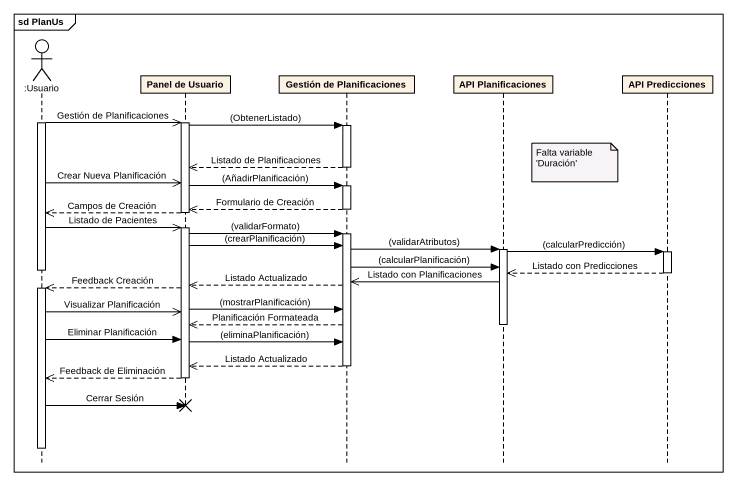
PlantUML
@startuml
mainframe sd PlanUs
hide footbox
actor ":Usuario" as Usuario
participant "Panel de Usuario" as Panel_de_Usuario
participant "Gestión de Planificaciones" as Gestión_de_Planificaciones
participant "API Planificaciones" as API_Planificaciones
participant "API Predicciones" as API_Predicciones

activate Usuario
Usuario ->> Panel_de_Usuario : Gestión de Planificaciones
activate Panel_de_Usuario
Panel_de_Usuario -> Gestión_de_Planificaciones : (ObtenerListado)
activate Gestión_de_Planificaciones
note right of API_Planificaciones : Falta variable 'Duración'
Gestión_de_Planificaciones -->> Panel_de_Usuario : Listado de Planificaciones
deactivate Gestión_de_Planificaciones
Usuario ->> Panel_de_Usuario : Crear Nueva Planificación
Panel_de_Usuario -> Gestión_de_Planificaciones : (AñadirPlanificación)
activate Gestión_de_Planificaciones
Gestión_de_Planificaciones -->> Panel_de_Usuario : Formulario de Creación
deactivate Gestión_de_Planificaciones
Panel_de_Usuario -->> Usuario : Campos de Creación
deactivate Panel_de_Usuario
Usuario ->> Panel_de_Usuario : Listado de Pacientes
activate Panel_de_Usuario
Panel_de_Usuario -> Gestión_de_Planificaciones : (validarFormato)
activate Gestión_de_Planificaciones
Panel_de_Usuario -> Gestión_de_Planificaciones : (crearPlanificación)
Gestión_de_Planificaciones -> API_Planificaciones : (validarAtributos)
activate API_Planificaciones
API_Planificaciones -> API_Predicciones : (calcularPredicción)
activate API_Predicciones
Gestión_de_Planificaciones -> API_Planificaciones : (calcularPlanificación)
deactivate Usuario
API_Predicciones -->> API_Planificaciones : Listado con Predicciones
deactivate API_Predicciones
API_Planificaciones ->> Gestión_de_Planificaciones : Listado con Planificaciones
Gestión_de_Planificaciones -->> Panel_de_Usuario : Listado Actualizado
Panel_de_Usuario -->> Usuario : Feedback Creación
activate Usuario
Panel_de_Usuario -> Gestión_de_Planificaciones : (mostrarPlanificación)
Usuario ->> Panel_de_Usuario : Visualizar Planificación
Gestión_de_Planificaciones -->> Panel_de_Usuario : Planificación Formateada
deactivate API_Planificaciones
Usuario -> Panel_de_Usuario : Eliminar Planificación
Panel_de_Usuario -> Gestión_de_Planificaciones : (eliminaPlanificación)
Gestión_de_Planificaciones -->> Panel_de_Usuario : Listado Actualizado
deactivate Gestión_de_Planificaciones
Panel_de_Usuario -->> Usuario : Feedback de Eliminación
deactivate Panel_de_Usuario
Usuario -> Panel_de_Usuario !! : Cerrar Sesión
deactivate Usuario
@enduml
